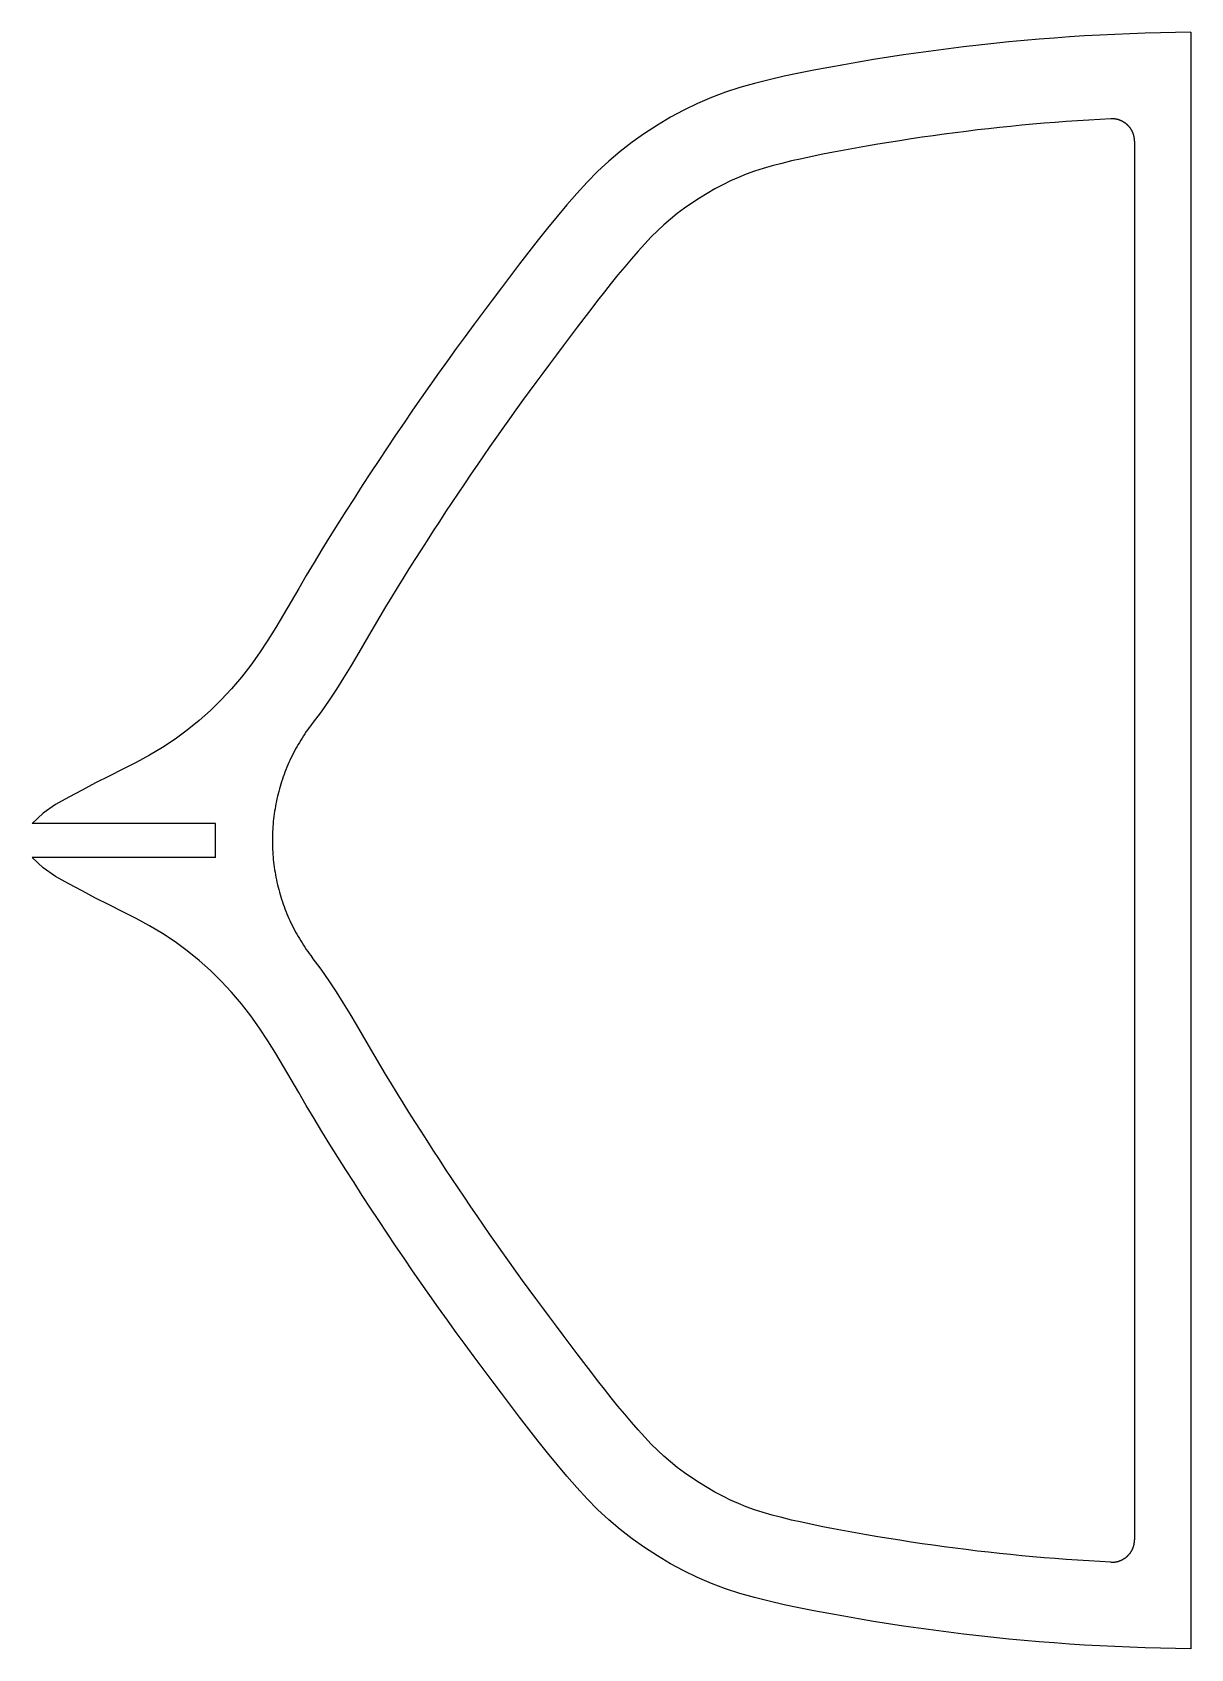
# Model space of a CAD drawing. Header units: metres. Extents: x -212 to -6, y -144 to 144.
import ezdxf

# ---------------------------------------------------------------- set-up
doc = ezdxf.new("R2010")
doc.units = ezdxf.units.M

msp = doc.modelspace()

# ---------------------------------------------------------------- linework, layer by layer
for p, q in [((-6, 143.99), (-8.7, 143.96)), ((-46.44, 141.41), (-49.12, 141.07)), ((-43.75, 141.72), (-46.44, 141.41)), ((-41.06, 142.01), (-43.75, 141.72)), ((-38.38, 142.28), (-41.06, 142.01)), ((-35.68, 142.53), (-38.38, 142.28)), ((-32.99, 142.76), (-35.68, 142.53)), ((-30.3, 142.97), (-32.99, 142.76)), ((-27.6, 143.16), (-30.3, 142.97)), ((-24.91, 143.34), (-27.6, 143.16)), ((-22.21, 143.49), (-24.91, 143.34)), ((-19.51, 143.62), (-22.21, 143.49)), ((-16.81, 143.74), (-19.51, 143.62)), ((-14.11, 143.83), (-16.81, 143.74)), ((-11.4, 143.9), (-14.11, 143.83)), ((-8.7, 143.96), (-11.4, 143.9)), ((-6, 143.99), (-6, 143.73)), ((-6, 143.73), (-6, -143.73)), ((-65.15, 138.67), (-67.81, 138.21)), ((-62.49, 139.12), (-65.15, 138.67)), ((-59.82, 139.55), (-62.49, 139.12)), ((-57.15, 139.96), (-59.82, 139.55)), ((-54.47, 140.35), (-57.15, 139.96)), ((-51.8, 140.72), (-54.47, 140.35)), ((-49.12, 141.07), (-51.8, 140.72)), ((-81.06, 135.54), (-83.68, 134.88)), ((-78.42, 136.15), (-81.06, 135.54)), ((-75.78, 136.71), (-78.42, 136.15)), ((-73.13, 137.23), (-75.78, 136.71)), ((-70.47, 137.73), (-73.13, 137.23)), ((-67.81, 138.21), (-70.47, 137.73)), ((-88.86, 133.32), (-91.39, 132.37)), ((-86.29, 134.15), (-88.86, 133.32)), ((-83.68, 134.88), (-86.29, 134.15)), ((-96.3, 130.13), (-98.68, 128.85)), ((-93.87, 131.31), (-96.3, 130.13)), ((-91.39, 132.37), (-93.87, 131.31)), ((-101.01, 127.46), (-103.28, 125.99)), ((-98.68, 128.85), (-101.01, 127.46)), ((-42.02, 126.82), (-43.99, 126.59)), ((-40.04, 127.03), (-42.02, 126.82)), ((-38.07, 127.24), (-40.04, 127.03)), ((-36.08, 127.43), (-38.07, 127.24)), ((-34.1, 127.61), (-36.08, 127.43)), ((-32.12, 127.78), (-34.1, 127.61)), ((-30.13, 127.94), (-32.12, 127.78)), ((-28.15, 128.09), (-30.13, 127.94)), ((-26.16, 128.23), (-28.15, 128.09)), ((-24.17, 128.35), (-26.16, 128.23)), ((-22.19, 128.47), (-24.17, 128.35)), ((-20.2, 128.57), (-22.19, 128.47)), ((-20.19, 128.57), (-20.2, 128.57)), ((-20.2, 128.57), (-20.2, 128.57)), ((-20.18, 128.57), (-20.19, 128.57)), ((-20.19, 128.57), (-20.19, 128.57)), ((-20.19, 128.57), (-20.19, 128.57)), ((-20.19, 128.57), (-20.19, 128.57)), ((-20.19, 128.57), (-20.19, 128.57)), ((-20.17, 128.57), (-20.18, 128.57)), ((-20.18, 128.57), (-20.18, 128.57)), ((-20.18, 128.57), (-20.18, 128.57)), ((-20.18, 128.57), (-20.18, 128.57)), ((-20.18, 128.57), (-20.18, 128.57)), ((-20.16, 128.57), (-20.17, 128.57)), ((-20.17, 128.57), (-20.17, 128.57)), ((-20.17, 128.57), (-20.17, 128.57)), ((-20.17, 128.57), (-20.17, 128.57)), ((-20.17, 128.57), (-20.17, 128.57)), ((-20.15, 128.57), (-20.16, 128.57)), ((-20.16, 128.57), (-20.16, 128.57)), ((-20.16, 128.57), (-20.16, 128.57)), ((-20.16, 128.57), (-20.16, 128.57)), ((-20.16, 128.57), (-20.16, 128.57)), ((-20.14, 128.57), (-20.15, 128.57)), ((-20.15, 128.57), (-20.15, 128.57)), ((-20.15, 128.57), (-20.15, 128.57)), ((-20.15, 128.57), (-20.15, 128.57)), ((-20.15, 128.57), (-20.15, 128.57)), ((-20.13, 128.57), (-20.14, 128.57)), ((-20.14, 128.57), (-20.14, 128.57)), ((-20.14, 128.57), (-20.14, 128.57)), ((-20.14, 128.57), (-20.14, 128.57)), ((-20.14, 128.57), (-20.14, 128.57)), ((-20.12, 128.58), (-20.13, 128.58)), ((-20.13, 128.58), (-20.13, 128.58)), ((-20.13, 128.58), (-20.13, 128.58)), ((-20.13, 128.58), (-20.13, 128.58)), ((-20.13, 128.58), (-20.13, 128.57)), ((-20.11, 128.58), (-20.12, 128.58)), ((-20.12, 128.58), (-20.12, 128.58)), ((-20.12, 128.58), (-20.12, 128.58)), ((-20.12, 128.58), (-20.12, 128.58)), ((-20.12, 128.58), (-20.12, 128.58)), ((-20.1, 128.58), (-20.11, 128.58)), ((-20.11, 128.58), (-20.11, 128.58)), ((-20.11, 128.58), (-20.11, 128.58)), ((-20.11, 128.58), (-20.11, 128.58)), ((-20.11, 128.58), (-20.11, 128.58)), ((-20.09, 128.58), (-20.1, 128.58)), ((-20.1, 128.58), (-20.1, 128.58)), ((-20.1, 128.58), (-20.1, 128.58)), ((-20.1, 128.58), (-20.1, 128.58)), ((-20.1, 128.58), (-20.1, 128.58)), ((-20.08, 128.58), (-20.09, 128.58)), ((-20.09, 128.58), (-20.09, 128.58)), ((-20.09, 128.58), (-20.09, 128.58)), ((-20.09, 128.58), (-20.09, 128.58)), ((-20.09, 128.58), (-20.09, 128.58)), ((-20.07, 128.58), (-20.08, 128.58)), ((-20.08, 128.58), (-20.08, 128.58)), ((-20.08, 128.58), (-20.08, 128.58)), ((-20.08, 128.58), (-20.08, 128.58)), ((-20.08, 128.58), (-20.08, 128.58)), ((-20.06, 128.58), (-20.07, 128.58)), ((-20.07, 128.58), (-20.07, 128.58)), ((-20.07, 128.58), (-20.07, 128.58)), ((-20.07, 128.58), (-20.07, 128.58)), ((-20.07, 128.58), (-20.07, 128.58)), ((-20.05, 128.58), (-20.06, 128.58)), ((-20.06, 128.58), (-20.06, 128.58)), ((-20.06, 128.58), (-20.06, 128.58)), ((-20.06, 128.58), (-20.06, 128.58)), ((-20.06, 128.58), (-20.06, 128.58)), ((-20.04, 128.58), (-20.05, 128.58)), ((-20.05, 128.58), (-20.05, 128.58)), ((-20.05, 128.58), (-20.05, 128.58)), ((-20.05, 128.58), (-20.05, 128.58)), ((-20.05, 128.58), (-20.05, 128.58)), ((-20.03, 128.58), (-20.04, 128.58)), ((-20.04, 128.58), (-20.04, 128.58)), ((-20.04, 128.58), (-20.04, 128.58)), ((-20.04, 128.58), (-20.04, 128.58)), ((-20.04, 128.58), (-20.04, 128.58)), ((-20.02, 128.58), (-20.03, 128.58)), ((-20.03, 128.58), (-20.03, 128.58)), ((-20.03, 128.58), (-20.03, 128.58)), ((-20.03, 128.58), (-20.03, 128.58)), ((-20.03, 128.58), (-20.03, 128.58)), ((-20.01, 128.58), (-20.02, 128.58)), ((-20.02, 128.58), (-20.02, 128.58)), ((-20.02, 128.58), (-20.02, 128.58)), ((-20.02, 128.58), (-20.02, 128.58)), ((-20.02, 128.58), (-20.02, 128.58)), ((-20, 128.58), (-20.01, 128.58)), ((-20.01, 128.58), (-20.01, 128.58)), ((-20.01, 128.58), (-20.01, 128.58)), ((-20.01, 128.58), (-20.01, 128.58)), ((-20.01, 128.58), (-20.01, 128.58)), ((-20, 128.58), (-20, 128.58)), ((-20, 128.58), (-20, 128.58)), ((-19.94, 128.58), (-20, 128.58)), ((-19.87, 128.58), (-19.94, 128.58)), ((-19.81, 128.57), (-19.87, 128.58)), ((-19.75, 128.57), (-19.81, 128.57)), ((-19.68, 128.56), (-19.75, 128.57)), ((-19.62, 128.56), (-19.68, 128.56)), ((-19.56, 128.55), (-19.62, 128.56)), ((-19.49, 128.55), (-19.56, 128.55)), ((-19.43, 128.54), (-19.49, 128.55)), ((-19.37, 128.53), (-19.43, 128.54)), ((-19.31, 128.52), (-19.37, 128.53)), ((-19.24, 128.51), (-19.31, 128.52)), ((-19.18, 128.49), (-19.24, 128.51)), ((-19.12, 128.48), (-19.18, 128.49)), ((-19.06, 128.46), (-19.12, 128.48)), ((-19, 128.45), (-19.06, 128.46)), ((-18.93, 128.43), (-19, 128.45)), ((-18.87, 128.42), (-18.93, 128.43)), ((-18.81, 128.4), (-18.87, 128.42)), ((-18.75, 128.38), (-18.81, 128.4)), ((-18.69, 128.36), (-18.75, 128.38)), ((-18.63, 128.34), (-18.69, 128.36)), ((-18.57, 128.31), (-18.63, 128.34)), ((-18.51, 128.29), (-18.57, 128.31)), ((-18.45, 128.27), (-18.51, 128.29)), ((-18.4, 128.24), (-18.45, 128.27)), ((-18.34, 128.22), (-18.4, 128.24)), ((-18.28, 128.19), (-18.34, 128.22)), ((-18.22, 128.16), (-18.28, 128.19)), ((-18.17, 128.13), (-18.22, 128.16)), ((-18.11, 128.1), (-18.17, 128.13)), ((-18.06, 128.07), (-18.11, 128.1)), ((-18, 128.04), (-18.06, 128.07)), ((-17.95, 128.01), (-18, 128.04)), ((-17.89, 127.98), (-17.95, 128.01)), ((-17.84, 127.94), (-17.89, 127.98)), ((-17.78, 127.91), (-17.84, 127.94)), ((-17.73, 127.87), (-17.78, 127.91)), ((-17.68, 127.84), (-17.73, 127.87)), ((-17.63, 127.8), (-17.68, 127.84)), ((-17.58, 127.76), (-17.63, 127.8)), ((-17.53, 127.72), (-17.58, 127.76)), ((-17.48, 127.68), (-17.53, 127.72)), ((-17.43, 127.64), (-17.48, 127.68)), ((-17.38, 127.6), (-17.43, 127.64)), ((-17.33, 127.56), (-17.38, 127.6)), ((-17.29, 127.52), (-17.33, 127.56)), ((-17.24, 127.47), (-17.29, 127.52)), ((-17.19, 127.43), (-17.24, 127.47)), ((-17.15, 127.38), (-17.19, 127.43)), ((-17.11, 127.34), (-17.15, 127.38)), ((-17.06, 127.29), (-17.11, 127.34)), ((-17.02, 127.24), (-17.06, 127.29)), ((-16.98, 127.2), (-17.02, 127.24)), ((-16.94, 127.15), (-16.98, 127.2)), ((-16.9, 127.1), (-16.94, 127.15)), ((-16.86, 127.05), (-16.9, 127.1)), ((-16.82, 127), (-16.86, 127.05)), ((-16.78, 126.95), (-16.82, 127)), ((-16.74, 126.9), (-16.78, 126.95)), ((-16.71, 126.85), (-16.74, 126.9)), ((-16.67, 126.79), (-16.71, 126.85)), ((-16.63, 126.74), (-16.67, 126.79)), ((-16.6, 126.69), (-16.63, 126.74)), ((-105.48, 124.42), (-107.62, 122.77)), ((-103.28, 125.99), (-105.48, 124.42)), ((-61.74, 124.04), (-63.72, 123.7)), ((-59.76, 124.36), (-61.74, 124.04)), ((-57.79, 124.68), (-59.76, 124.36)), ((-55.81, 124.99), (-57.79, 124.68)), ((-53.84, 125.29), (-55.81, 124.99)), ((-51.87, 125.57), (-53.84, 125.29)), ((-49.91, 125.84), (-51.87, 125.57)), ((-47.94, 126.1), (-49.91, 125.84)), ((-45.97, 126.35), (-47.94, 126.1)), ((-43.99, 126.59), (-45.97, 126.35)), ((-16.57, 126.63), (-16.6, 126.69)), ((-16.54, 126.58), (-16.57, 126.63)), ((-16.5, 126.52), (-16.54, 126.58)), ((-16.47, 126.47), (-16.5, 126.52)), ((-16.44, 126.41), (-16.47, 126.47)), ((-16.42, 126.35), (-16.44, 126.41)), ((-16.39, 126.3), (-16.42, 126.35)), ((-16.36, 126.24), (-16.39, 126.3)), ((-16.34, 126.18), (-16.36, 126.24)), ((-16.31, 126.12), (-16.34, 126.18)), ((-16.29, 126.06), (-16.31, 126.12)), ((-16.26, 126), (-16.29, 126.06)), ((-16.24, 125.95), (-16.26, 126)), ((-16.22, 125.89), (-16.24, 125.95)), ((-16.2, 125.83), (-16.22, 125.89)), ((-16.18, 125.77), (-16.2, 125.83)), ((-16.16, 125.7), (-16.18, 125.77)), ((-16.14, 125.64), (-16.16, 125.7)), ((-16.13, 125.58), (-16.14, 125.64)), ((-16.11, 125.52), (-16.13, 125.58)), ((-16.1, 125.46), (-16.11, 125.52)), ((-16.08, 125.4), (-16.1, 125.46)), ((-16.07, 125.33), (-16.08, 125.4)), ((-16.06, 125.27), (-16.07, 125.33)), ((-16.05, 125.21), (-16.06, 125.27)), ((-16.04, 125.15), (-16.05, 125.21)), ((-16.03, 125.08), (-16.04, 125.15)), ((-16.02, 125.02), (-16.03, 125.08)), ((-16.02, 124.96), (-16.02, 125.02)), ((-16.01, 124.89), (-16.02, 124.96)), ((-16.01, 124.83), (-16.01, 124.89)), ((-16, 124.77), (-16.01, 124.83)), ((-16, 124.7), (-16, 124.77)), ((-16, 124.64), (-16, 124.7)), ((-16, 124.58), (-16, 124.64)), ((-16, 124.58), (-16, -124.58)), ((-109.67, 121.02), (-111.64, 119.19)), ((-107.62, 122.77), (-109.67, 121.02)), ((-77.1, 121.07), (-78.86, 120.64)), ((-75.28, 121.48), (-77.1, 121.07)), ((-73.42, 121.88), (-75.28, 121.48)), ((-71.52, 122.26), (-73.42, 121.88)), ((-69.6, 122.64), (-71.52, 122.26)), ((-67.66, 123), (-69.6, 122.64)), ((-65.7, 123.35), (-67.66, 123)), ((-63.72, 123.7), (-65.7, 123.35)), ((-111.64, 119.19), (-113.53, 117.27)), ((-86.58, 118.13), (-87.97, 117.52)), ((-85.16, 118.7), (-86.58, 118.13)), ((-83.7, 119.23), (-85.16, 118.7)), ((-82.16, 119.72), (-83.7, 119.23)), ((-80.55, 120.19), (-82.16, 119.72)), ((-78.86, 120.64), (-80.55, 120.19)), ((-115.36, 115.28), (-117.13, 113.25)), ((-113.53, 117.27), (-115.36, 115.28)), ((-92.14, 115.3), (-93.51, 114.46)), ((-90.75, 116.1), (-92.14, 115.3)), ((-89.35, 116.84), (-90.75, 116.1)), ((-87.97, 117.52), (-89.35, 116.84)), ((-117.13, 113.25), (-118.87, 111.19)), ((-96.18, 112.64), (-97.45, 111.69)), ((-94.86, 113.57), (-96.18, 112.64)), ((-93.51, 114.46), (-94.86, 113.57)), ((-118.87, 111.19), (-120.58, 109.11)), ((-99.83, 109.71), (-100.95, 108.66)), ((-98.67, 110.71), (-99.83, 109.71)), ((-97.45, 111.69), (-98.67, 110.71)), ((-122.26, 107), (-123.91, 104.88)), ((-120.58, 109.11), (-122.26, 107)), ((-102.09, 107.53), (-103.23, 106.32)), ((-100.95, 108.66), (-102.09, 107.53)), ((-123.91, 104.88), (-125.56, 102.75)), ((-104.41, 105.02), (-105.61, 103.65)), ((-103.23, 106.32), (-104.41, 105.02)), ((-125.56, 102.75), (-127.18, 100.6)), ((-106.82, 102.23), (-108.02, 100.77)), ((-105.61, 103.65), (-106.82, 102.23)), ((-128.8, 98.45), (-130.42, 96.29)), ((-127.18, 100.6), (-128.8, 98.45)), ((-109.24, 99.27), (-110.45, 97.75)), ((-108.02, 100.77), (-109.24, 99.27)), ((-130.42, 96.29), (-132.03, 94.14)), ((-111.67, 96.2), (-112.88, 94.62)), ((-110.45, 97.75), (-111.67, 96.2)), ((-132.03, 94.14), (-133.64, 91.98)), ((-114.1, 93.03), (-115.32, 91.43)), ((-112.88, 94.62), (-114.1, 93.03)), ((-135.24, 89.81), (-136.83, 87.64)), ((-133.64, 91.98), (-135.24, 89.81)), ((-116.54, 89.8), (-117.77, 88.16)), ((-115.32, 91.43), (-116.54, 89.8)), ((-136.83, 87.64), (-138.41, 85.46)), ((-119, 86.52), (-120.22, 84.89)), ((-117.77, 88.16), (-119, 86.52)), ((-138.41, 85.46), (-139.98, 83.27)), ((-120.22, 84.89), (-121.43, 83.26)), ((-141.53, 81.07), (-143.08, 78.87)), ((-139.98, 83.27), (-141.53, 81.07)), ((-122.64, 81.62), (-123.83, 80)), ((-121.43, 83.26), (-122.64, 81.62)), ((-143.08, 78.87), (-144.61, 76.66)), ((-125.02, 78.37), (-126.2, 76.74)), ((-123.83, 80), (-125.02, 78.37)), ((-144.61, 76.66), (-146.13, 74.44)), ((-127.37, 75.11), (-128.54, 73.47)), ((-126.2, 76.74), (-127.37, 75.11)), ((-147.64, 72.21), (-149.14, 69.97)), ((-146.13, 74.44), (-147.64, 72.21)), ((-128.54, 73.47), (-129.69, 71.84)), ((-149.14, 69.97), (-150.63, 67.73)), ((-130.84, 70.2), (-131.98, 68.55)), ((-129.69, 71.84), (-130.84, 70.2)), ((-150.63, 67.73), (-152.11, 65.48)), ((-133.12, 66.9), (-134.25, 65.24)), ((-131.98, 68.55), (-133.12, 66.9)), ((-152.11, 65.48), (-153.57, 63.22)), ((-135.37, 63.57), (-136.49, 61.9)), ((-134.25, 65.24), (-135.37, 63.57)), ((-155.03, 60.96), (-156.48, 58.69)), ((-153.57, 63.22), (-155.03, 60.96)), ((-136.49, 61.9), (-137.61, 60.23)), ((-156.48, 58.69), (-157.92, 56.42)), ((-138.72, 58.55), (-139.82, 56.86)), ((-137.61, 60.23), (-138.72, 58.55)), ((-157.92, 56.42), (-159.36, 54.14)), ((-140.92, 55.17), (-142.02, 53.47)), ((-139.82, 56.86), (-140.92, 55.17)), ((-160.77, 51.85), (-162.17, 49.55)), ((-159.36, 54.14), (-160.77, 51.85)), ((-142.02, 53.47), (-143.11, 51.77)), ((-162.17, 49.55), (-163.54, 47.24)), ((-144.19, 50.08), (-145.25, 48.39)), ((-143.11, 51.77), (-144.19, 50.08)), ((-163.54, 47.24), (-164.9, 44.91)), ((-146.31, 46.71), (-147.36, 45.02)), ((-145.25, 48.39), (-146.31, 46.71)), ((-164.9, 44.91), (-166.25, 42.59)), ((-148.39, 43.33), (-149.42, 41.64)), ((-147.36, 45.02), (-148.39, 43.33)), ((-166.25, 42.59), (-167.61, 40.27)), ((-149.42, 41.64), (-150.44, 39.93)), ((-169, 37.96), (-170.42, 35.67)), ((-167.61, 40.27), (-169, 37.96)), ((-151.44, 38.21), (-152.47, 36.45)), ((-150.44, 39.93), (-151.44, 38.21)), ((-170.42, 35.67), (-171.9, 33.41)), ((-153.52, 34.64), (-154.61, 32.79)), ((-152.47, 36.45), (-153.52, 34.64)), ((-171.9, 33.41), (-173.45, 31.21)), ((-154.61, 32.79), (-155.74, 30.9)), ((-175.09, 29.08), (-176.84, 27.03)), ((-173.45, 31.21), (-175.09, 29.08)), ((-156.91, 28.96), (-158.16, 26.99)), ((-155.74, 30.9), (-156.91, 28.96)), ((-176.84, 27.03), (-178.69, 25.06)), ((-158.16, 26.99), (-159.49, 24.98)), ((-180.62, 23.18), (-182.64, 21.38)), ((-178.69, 25.06), (-180.62, 23.18)), ((-159.49, 24.98), (-160.92, 22.93)), ((-182.64, 21.38), (-184.74, 19.68)), ((-162.74, 20.5), (-163.01, 20.14)), ((-162.47, 20.86), (-162.74, 20.5)), ((-160.92, 22.93), (-162.47, 20.86)), ((-186.9, 18.07), (-189.15, 16.58)), ((-184.74, 19.68), (-186.9, 18.07)), ((-164.77, 17.49), (-165, 17.1)), ((-164.53, 17.88), (-164.77, 17.49)), ((-164.29, 18.26), (-164.53, 17.88)), ((-164.04, 18.65), (-164.29, 18.26)), ((-163.79, 19.02), (-164.04, 18.65)), ((-163.54, 19.4), (-163.79, 19.02)), ((-163.28, 19.77), (-163.54, 19.4)), ((-163.01, 20.14), (-163.28, 19.77)), ((-191.47, 15.2), (-193.84, 13.9)), ((-189.15, 16.58), (-191.47, 15.2)), ((-166.27, 14.69), (-166.46, 14.28)), ((-166.07, 15.1), (-166.27, 14.69)), ((-165.86, 15.51), (-166.07, 15.1)), ((-165.65, 15.91), (-165.86, 15.51)), ((-165.44, 16.31), (-165.65, 15.91)), ((-165.22, 16.71), (-165.44, 16.31)), ((-165, 17.1), (-165.22, 16.71)), ((-196.25, 12.68), (-198.67, 11.48)), ((-193.84, 13.9), (-196.25, 12.68)), ((-167.5, 11.77), (-167.65, 11.34)), ((-167.34, 12.2), (-167.5, 11.77)), ((-167.17, 12.62), (-167.34, 12.2)), ((-167, 13.04), (-167.17, 12.62)), ((-166.83, 13.46), (-167, 13.04)), ((-166.65, 13.87), (-166.83, 13.46)), ((-166.46, 14.28), (-166.65, 13.87)), ((-203.45, 8.99), (-205.85, 7.75)), ((-201.07, 10.25), (-203.45, 8.99)), ((-198.67, 11.48), (-201.07, 10.25)), ((-168.45, 8.74), (-168.57, 8.31)), ((-168.34, 9.18), (-168.45, 8.74)), ((-168.21, 9.62), (-168.34, 9.18)), ((-168.08, 10.05), (-168.21, 9.62)), ((-167.94, 10.48), (-168.08, 10.05)), ((-167.8, 10.92), (-167.94, 10.48)), ((-167.65, 11.34), (-167.8, 10.92)), ((-208.21, 6.43), (-210.41, 4.87)), ((-205.85, 7.75), (-208.21, 6.43)), ((-169.05, 6.09), (-169.12, 5.64)), ((-168.96, 6.54), (-169.05, 6.09)), ((-168.87, 6.98), (-168.96, 6.54)), ((-168.78, 7.42), (-168.87, 6.98)), ((-168.68, 7.87), (-168.78, 7.42)), ((-168.57, 8.31), (-168.68, 7.87)), ((-210.41, 4.87), (-212.35, 3)), ((-179.74, 3), (-212.35, 3)), ((-179.74, -3), (-179.74, 3)), ((-169.47, 2.94), (-169.5, 2.49)), ((-169.43, 3.4), (-169.47, 2.94)), ((-169.38, 3.85), (-169.43, 3.4)), ((-169.32, 4.3), (-169.38, 3.85)), ((-169.26, 4.75), (-169.32, 4.3)), ((-169.2, 5.2), (-169.26, 4.75)), ((-169.12, 5.64), (-169.2, 5.2)), ((-169.58, 1.13), (-169.59, 0.68)), ((-169.59, 0.68), (-169.59, 0.23)), ((-169.59, 0.23), (-169.59, -0.23)), ((-169.56, 1.59), (-169.58, 1.13)), ((-169.53, 2.04), (-169.56, 1.59)), ((-169.5, 2.49), (-169.53, 2.04)), ((-169.59, -0.23), (-169.59, -0.68)), ((-169.59, -0.68), (-169.58, -1.13)), ((-169.58, -1.13), (-169.56, -1.59)), ((-169.56, -1.59), (-169.53, -2.04)), ((-169.53, -2.04), (-169.5, -2.49)), ((-169.5, -2.49), (-169.47, -2.94)), ((-210.41, -4.87), (-212.35, -3)), ((-179.74, -3), (-212.35, -3)), ((-208.21, -6.43), (-210.41, -4.87)), ((-169.47, -2.94), (-169.43, -3.4)), ((-169.43, -3.4), (-169.38, -3.85)), ((-169.38, -3.85), (-169.32, -4.3)), ((-169.32, -4.3), (-169.26, -4.75)), ((-169.26, -4.75), (-169.2, -5.2)), ((-169.2, -5.2), (-169.12, -5.64)), ((-169.12, -5.64), (-169.05, -6.09)), ((-205.85, -7.75), (-208.21, -6.43)), ((-203.45, -8.99), (-205.85, -7.75)), ((-169.05, -6.09), (-168.96, -6.54)), ((-168.96, -6.54), (-168.87, -6.98)), ((-168.87, -6.98), (-168.78, -7.42)), ((-168.78, -7.42), (-168.68, -7.87)), ((-168.68, -7.87), (-168.57, -8.31)), ((-168.57, -8.31), (-168.45, -8.74)), ((-201.07, -10.25), (-203.45, -8.99)), ((-198.67, -11.48), (-201.07, -10.25)), ((-196.25, -12.68), (-198.67, -11.48)), ((-168.45, -8.74), (-168.34, -9.18)), ((-168.34, -9.18), (-168.21, -9.62)), ((-168.21, -9.62), (-168.08, -10.05)), ((-168.08, -10.05), (-167.94, -10.48)), ((-167.94, -10.48), (-167.8, -10.92)), ((-167.8, -10.92), (-167.65, -11.34)), ((-167.65, -11.34), (-167.5, -11.77)), ((-193.84, -13.9), (-196.25, -12.68)), ((-191.47, -15.2), (-193.84, -13.9)), ((-167.5, -11.77), (-167.34, -12.2)), ((-167.34, -12.2), (-167.17, -12.62)), ((-167.17, -12.62), (-167, -13.04)), ((-167, -13.04), (-166.83, -13.46)), ((-166.83, -13.46), (-166.65, -13.87)), ((-166.65, -13.87), (-166.46, -14.28)), ((-166.46, -14.28), (-166.27, -14.69)), ((-189.15, -16.58), (-191.47, -15.2)), ((-186.9, -18.07), (-189.15, -16.58)), ((-166.27, -14.69), (-166.07, -15.1)), ((-166.07, -15.1), (-165.86, -15.51)), ((-165.86, -15.51), (-165.65, -15.91)), ((-165.65, -15.91), (-165.44, -16.31)), ((-165.44, -16.31), (-165.22, -16.71)), ((-165.22, -16.71), (-165, -17.1)), ((-165, -17.1), (-164.77, -17.49)), ((-184.74, -19.68), (-186.9, -18.07)), ((-182.64, -21.38), (-184.74, -19.68)), ((-164.77, -17.49), (-164.53, -17.88)), ((-164.53, -17.88), (-164.29, -18.26)), ((-164.29, -18.26), (-164.04, -18.65)), ((-164.04, -18.65), (-163.79, -19.02)), ((-163.79, -19.02), (-163.54, -19.4)), ((-163.54, -19.4), (-163.28, -19.77)), ((-163.28, -19.77), (-163.01, -20.14)), ((-163.01, -20.14), (-162.74, -20.5)), ((-180.62, -23.18), (-182.64, -21.38)), ((-162.74, -20.5), (-162.47, -20.86)), ((-160.92, -22.93), (-162.47, -20.86)), ((-159.49, -24.98), (-160.92, -22.93)), ((-178.69, -25.06), (-180.62, -23.18)), ((-176.84, -27.03), (-178.69, -25.06)), ((-158.16, -26.99), (-159.49, -24.98)), ((-175.09, -29.08), (-176.84, -27.03)), ((-156.91, -28.96), (-158.16, -26.99)), ((-173.45, -31.21), (-175.09, -29.08)), ((-171.9, -33.41), (-173.45, -31.21)), ((-155.74, -30.9), (-156.91, -28.96)), ((-154.61, -32.79), (-155.74, -30.9)), ((-170.42, -35.67), (-171.9, -33.41)), ((-153.52, -34.64), (-154.61, -32.79)), ((-169, -37.96), (-170.42, -35.67)), ((-152.47, -36.45), (-153.52, -34.64)), ((-151.44, -38.21), (-152.47, -36.45)), ((-167.61, -40.27), (-169, -37.96)), ((-166.25, -42.59), (-167.61, -40.27)), ((-150.44, -39.93), (-151.44, -38.21)), ((-149.42, -41.64), (-150.44, -39.93)), ((-164.9, -44.91), (-166.25, -42.59)), ((-148.39, -43.33), (-149.42, -41.64)), ((-163.54, -47.24), (-164.9, -44.91)), ((-147.36, -45.02), (-148.39, -43.33)), ((-146.31, -46.71), (-147.36, -45.02)), ((-162.17, -49.55), (-163.54, -47.24)), ((-145.25, -48.39), (-146.31, -46.71)), ((-144.19, -50.08), (-145.25, -48.39)), ((-160.77, -51.85), (-162.17, -49.55)), ((-143.11, -51.77), (-144.19, -50.08)), ((-142.02, -53.47), (-143.11, -51.77)), ((-159.36, -54.14), (-160.77, -51.85)), ((-157.92, -56.42), (-159.36, -54.14)), ((-140.92, -55.17), (-142.02, -53.47)), ((-156.48, -58.69), (-157.92, -56.42)), ((-139.82, -56.86), (-140.92, -55.17)), ((-138.72, -58.55), (-139.82, -56.86)), ((-155.03, -60.96), (-156.48, -58.69)), ((-137.61, -60.23), (-138.72, -58.55)), ((-136.49, -61.9), (-137.61, -60.23)), ((-153.57, -63.22), (-155.03, -60.96)), ((-152.11, -65.48), (-153.57, -63.22)), ((-135.37, -63.57), (-136.49, -61.9)), ((-150.63, -67.73), (-152.11, -65.48)), ((-134.25, -65.24), (-135.37, -63.57)), ((-133.12, -66.9), (-134.25, -65.24)), ((-149.14, -69.97), (-150.63, -67.73)), ((-131.98, -68.55), (-133.12, -66.9)), ((-130.84, -70.2), (-131.98, -68.55)), ((-147.64, -72.21), (-149.14, -69.97)), ((-129.69, -71.84), (-130.84, -70.2)), ((-128.54, -73.47), (-129.69, -71.84)), ((-146.13, -74.44), (-147.64, -72.21)), ((-144.61, -76.66), (-146.13, -74.44)), ((-127.37, -75.11), (-128.54, -73.47)), ((-143.08, -78.87), (-144.61, -76.66)), ((-126.2, -76.74), (-127.37, -75.11)), ((-125.02, -78.37), (-126.2, -76.74)), ((-141.53, -81.07), (-143.08, -78.87)), ((-123.83, -80), (-125.02, -78.37)), ((-122.64, -81.62), (-123.83, -80)), ((-139.98, -83.27), (-141.53, -81.07)), ((-138.41, -85.46), (-139.98, -83.27)), ((-121.43, -83.26), (-122.64, -81.62)), ((-120.22, -84.89), (-121.43, -83.26)), ((-136.83, -87.64), (-138.41, -85.46)), ((-119, -86.52), (-120.22, -84.89)), ((-135.24, -89.81), (-136.83, -87.64)), ((-117.77, -88.16), (-119, -86.52)), ((-116.54, -89.8), (-117.77, -88.16)), ((-133.64, -91.98), (-135.24, -89.81)), ((-132.03, -94.14), (-133.64, -91.98)), ((-115.32, -91.43), (-116.54, -89.8)), ((-114.1, -93.03), (-115.32, -91.43)), ((-130.42, -96.29), (-132.03, -94.14)), ((-112.88, -94.62), (-114.1, -93.03)), ((-111.67, -96.2), (-112.88, -94.62)), ((-128.8, -98.45), (-130.42, -96.29)), ((-110.45, -97.75), (-111.67, -96.2)), ((-109.24, -99.27), (-110.45, -97.75)), ((-127.18, -100.6), (-128.8, -98.45)), ((-125.56, -102.75), (-127.18, -100.6)), ((-108.02, -100.77), (-109.24, -99.27)), ((-106.82, -102.23), (-108.02, -100.77)), ((-123.91, -104.88), (-125.56, -102.75)), ((-105.61, -103.65), (-106.82, -102.23)), ((-104.41, -105.02), (-105.61, -103.65)), ((-122.26, -107), (-123.91, -104.88)), ((-103.23, -106.32), (-104.41, -105.02)), ((-102.09, -107.53), (-103.23, -106.32)), ((-120.58, -109.11), (-122.26, -107)), ((-118.87, -111.19), (-120.58, -109.11)), ((-100.95, -108.66), (-102.09, -107.53)), ((-99.83, -109.71), (-100.95, -108.66)), ((-117.13, -113.25), (-118.87, -111.19)), ((-98.67, -110.71), (-99.83, -109.71)), ((-97.45, -111.69), (-98.67, -110.71)), ((-96.18, -112.64), (-97.45, -111.69)), ((-115.36, -115.28), (-117.13, -113.25)), ((-94.86, -113.57), (-96.18, -112.64)), ((-93.51, -114.46), (-94.86, -113.57)), ((-92.14, -115.3), (-93.51, -114.46)), ((-113.53, -117.27), (-115.36, -115.28)), ((-111.64, -119.19), (-113.53, -117.27)), ((-90.75, -116.1), (-92.14, -115.3)), ((-89.35, -116.84), (-90.75, -116.1)), ((-87.97, -117.52), (-89.35, -116.84)), ((-86.58, -118.13), (-87.97, -117.52)), ((-109.67, -121.02), (-111.64, -119.19)), ((-85.16, -118.7), (-86.58, -118.13)), ((-83.7, -119.23), (-85.16, -118.7)), ((-82.16, -119.72), (-83.7, -119.23)), ((-80.55, -120.19), (-82.16, -119.72)), ((-78.86, -120.64), (-80.55, -120.19)), ((-77.1, -121.07), (-78.86, -120.64)), ((-107.62, -122.77), (-109.67, -121.02)), ((-105.48, -124.42), (-107.62, -122.77)), ((-75.28, -121.48), (-77.1, -121.07)), ((-73.42, -121.88), (-75.28, -121.48)), ((-71.52, -122.26), (-73.42, -121.88)), ((-69.6, -122.64), (-71.52, -122.26)), ((-67.66, -123), (-69.6, -122.64)), ((-65.7, -123.35), (-67.66, -123)), ((-63.72, -123.7), (-65.7, -123.35)), ((-61.74, -124.04), (-63.72, -123.7)), ((-103.28, -125.99), (-105.48, -124.42)), ((-101.01, -127.46), (-103.28, -125.99)), ((-59.76, -124.36), (-61.74, -124.04)), ((-57.79, -124.68), (-59.76, -124.36)), ((-55.81, -124.99), (-57.79, -124.68)), ((-53.84, -125.29), (-55.81, -124.99)), ((-51.87, -125.57), (-53.84, -125.29)), ((-49.91, -125.84), (-51.87, -125.57)), ((-47.94, -126.1), (-49.91, -125.84)), ((-45.97, -126.35), (-47.94, -126.1)), ((-43.99, -126.59), (-45.97, -126.35)), ((-42.02, -126.82), (-43.99, -126.59)), ((-16.63, -126.74), (-16.6, -126.69)), ((-16.6, -126.69), (-16.57, -126.63)), ((-16.57, -126.63), (-16.54, -126.58)), ((-16.54, -126.58), (-16.5, -126.52)), ((-16.5, -126.52), (-16.47, -126.47)), ((-16.47, -126.47), (-16.44, -126.41)), ((-16.44, -126.41), (-16.42, -126.35)), ((-16.42, -126.35), (-16.39, -126.3)), ((-16.39, -126.3), (-16.36, -126.24)), ((-16.36, -126.24), (-16.34, -126.18)), ((-16.34, -126.18), (-16.31, -126.12)), ((-16.31, -126.12), (-16.29, -126.06)), ((-16.29, -126.06), (-16.26, -126)), ((-16.26, -126), (-16.24, -125.95)), ((-16.24, -125.95), (-16.22, -125.89)), ((-16.22, -125.89), (-16.2, -125.83)), ((-16.2, -125.83), (-16.18, -125.77)), ((-16.18, -125.77), (-16.16, -125.7)), ((-16.16, -125.7), (-16.14, -125.64)), ((-16.14, -125.64), (-16.13, -125.58)), ((-16.13, -125.58), (-16.11, -125.52)), ((-16.11, -125.52), (-16.1, -125.46)), ((-16.1, -125.46), (-16.08, -125.4)), ((-16.08, -125.4), (-16.07, -125.33)), ((-16.07, -125.33), (-16.06, -125.27)), ((-16.06, -125.27), (-16.05, -125.21)), ((-16.05, -125.21), (-16.04, -125.15)), ((-16.04, -125.15), (-16.03, -125.08)), ((-16.03, -125.08), (-16.02, -125.02)), ((-16.02, -124.96), (-16.01, -124.89)), ((-16.02, -125.02), (-16.02, -124.96)), ((-16.01, -124.83), (-16, -124.77)), ((-16.01, -124.89), (-16.01, -124.83)), ((-16, -124.64), (-16, -124.58)), ((-16, -124.7), (-16, -124.64)), ((-16, -124.77), (-16, -124.7)), ((-98.68, -128.85), (-101.01, -127.46)), ((-96.3, -130.13), (-98.68, -128.85)), ((-40.04, -127.03), (-42.02, -126.82)), ((-38.07, -127.24), (-40.04, -127.03)), ((-36.08, -127.43), (-38.07, -127.24)), ((-34.1, -127.61), (-36.08, -127.43)), ((-32.12, -127.78), (-34.1, -127.61)), ((-30.13, -127.94), (-32.12, -127.78)), ((-28.15, -128.09), (-30.13, -127.94)), ((-26.16, -128.23), (-28.15, -128.09)), ((-24.17, -128.35), (-26.16, -128.23)), ((-22.19, -128.47), (-24.17, -128.35)), ((-20.2, -128.57), (-22.19, -128.47)), ((-20.2, -128.57), (-20.2, -128.57)), ((-20.2, -128.57), (-20.19, -128.57)), ((-20.19, -128.57), (-20.19, -128.57)), ((-20.19, -128.57), (-20.19, -128.57)), ((-20.19, -128.57), (-20.19, -128.57)), ((-20.19, -128.57), (-20.19, -128.57)), ((-20.19, -128.57), (-20.18, -128.57)), ((-20.18, -128.57), (-20.18, -128.57)), ((-20.18, -128.57), (-20.18, -128.57)), ((-20.18, -128.57), (-20.18, -128.57)), ((-20.18, -128.57), (-20.18, -128.57)), ((-20.18, -128.57), (-20.17, -128.57)), ((-20.17, -128.57), (-20.17, -128.57)), ((-20.17, -128.57), (-20.17, -128.57)), ((-20.17, -128.57), (-20.17, -128.57)), ((-20.17, -128.57), (-20.17, -128.57)), ((-20.17, -128.57), (-20.16, -128.57)), ((-20.16, -128.57), (-20.16, -128.57)), ((-20.16, -128.57), (-20.16, -128.57)), ((-20.16, -128.57), (-20.16, -128.57)), ((-20.16, -128.57), (-20.16, -128.57)), ((-20.16, -128.57), (-20.15, -128.57)), ((-20.15, -128.57), (-20.15, -128.57)), ((-20.15, -128.57), (-20.15, -128.57)), ((-20.15, -128.57), (-20.15, -128.57)), ((-20.15, -128.57), (-20.15, -128.57)), ((-20.15, -128.57), (-20.14, -128.57)), ((-20.14, -128.57), (-20.14, -128.58)), ((-20.14, -128.58), (-20.14, -128.58)), ((-20.14, -128.58), (-20.14, -128.58)), ((-20.14, -128.58), (-20.14, -128.58)), ((-20.14, -128.58), (-20.13, -128.58)), ((-20.13, -128.58), (-20.13, -128.58)), ((-20.13, -128.58), (-20.13, -128.58)), ((-20.13, -128.58), (-20.13, -128.58)), ((-20.13, -128.58), (-20.13, -128.58)), ((-20.13, -128.58), (-20.12, -128.58)), ((-20.12, -128.58), (-20.12, -128.58)), ((-20.12, -128.58), (-20.12, -128.58)), ((-20.12, -128.58), (-20.12, -128.58)), ((-20.12, -128.58), (-20.12, -128.58)), ((-20.12, -128.58), (-20.11, -128.58)), ((-20.11, -128.58), (-20.11, -128.58)), ((-20.11, -128.58), (-20.11, -128.58)), ((-20.11, -128.58), (-20.11, -128.58)), ((-20.11, -128.58), (-20.11, -128.58)), ((-20.11, -128.58), (-20.1, -128.58)), ((-20.1, -128.58), (-20.1, -128.58)), ((-20.1, -128.58), (-20.1, -128.58)), ((-20.1, -128.58), (-20.1, -128.58)), ((-20.1, -128.58), (-20.1, -128.58)), ((-20.1, -128.58), (-20.09, -128.58)), ((-20.09, -128.58), (-20.09, -128.58)), ((-20.09, -128.58), (-20.09, -128.58)), ((-20.09, -128.58), (-20.09, -128.58)), ((-20.09, -128.58), (-20.09, -128.58)), ((-20.09, -128.58), (-20.08, -128.58)), ((-20.08, -128.58), (-20.08, -128.58)), ((-20.08, -128.58), (-20.08, -128.58)), ((-20.08, -128.58), (-20.08, -128.58)), ((-20.08, -128.58), (-20.08, -128.58)), ((-20.08, -128.58), (-20.07, -128.58)), ((-20.07, -128.58), (-20.07, -128.58)), ((-20.07, -128.58), (-20.07, -128.58)), ((-20.07, -128.58), (-20.07, -128.58)), ((-20.07, -128.58), (-20.07, -128.58)), ((-20.07, -128.58), (-20.06, -128.58)), ((-20.06, -128.58), (-20.06, -128.58)), ((-20.06, -128.58), (-20.06, -128.58)), ((-20.06, -128.58), (-20.06, -128.58)), ((-20.06, -128.58), (-20.06, -128.58)), ((-20.06, -128.58), (-20.05, -128.58)), ((-20.05, -128.58), (-20.05, -128.58)), ((-20.05, -128.58), (-20.05, -128.58)), ((-20.05, -128.58), (-20.05, -128.58)), ((-20.05, -128.58), (-20.05, -128.58)), ((-20.05, -128.58), (-20.04, -128.58)), ((-20.04, -128.58), (-20.04, -128.58)), ((-20.04, -128.58), (-20.04, -128.58)), ((-20.04, -128.58), (-20.04, -128.58)), ((-20.04, -128.58), (-20.04, -128.58)), ((-20.04, -128.58), (-20.03, -128.58)), ((-20.03, -128.58), (-20.03, -128.58)), ((-20.03, -128.58), (-20.03, -128.58)), ((-20.03, -128.58), (-20.03, -128.58)), ((-20.03, -128.58), (-20.03, -128.58)), ((-20.03, -128.58), (-20.02, -128.58)), ((-20.02, -128.58), (-20.02, -128.58)), ((-20.02, -128.58), (-20.02, -128.58)), ((-20.02, -128.58), (-20.02, -128.58)), ((-20.02, -128.58), (-20.02, -128.58)), ((-20.02, -128.58), (-20.01, -128.58)), ((-20.01, -128.58), (-20.01, -128.58)), ((-20.01, -128.58), (-20.01, -128.58)), ((-20.01, -128.58), (-20.01, -128.58)), ((-20.01, -128.58), (-20.01, -128.58)), ((-20.01, -128.58), (-20, -128.58)), ((-20, -128.58), (-19.94, -128.58)), ((-20, -128.58), (-20, -128.58)), ((-20, -128.58), (-20, -128.58)), ((-19.94, -128.58), (-19.87, -128.58)), ((-19.87, -128.58), (-19.81, -128.57)), ((-19.81, -128.57), (-19.75, -128.57)), ((-19.75, -128.57), (-19.68, -128.56)), ((-19.68, -128.56), (-19.62, -128.56)), ((-19.62, -128.56), (-19.56, -128.55)), ((-19.56, -128.55), (-19.49, -128.55)), ((-19.49, -128.55), (-19.43, -128.54)), ((-19.43, -128.54), (-19.37, -128.53)), ((-19.37, -128.53), (-19.31, -128.52)), ((-19.31, -128.52), (-19.24, -128.51)), ((-19.24, -128.51), (-19.18, -128.49)), ((-19.18, -128.49), (-19.12, -128.48)), ((-19.12, -128.48), (-19.06, -128.46)), ((-19.06, -128.46), (-19, -128.45)), ((-19, -128.45), (-18.93, -128.43)), ((-18.93, -128.43), (-18.87, -128.42)), ((-18.87, -128.42), (-18.81, -128.4)), ((-18.81, -128.4), (-18.75, -128.38)), ((-18.75, -128.38), (-18.69, -128.36)), ((-18.69, -128.36), (-18.63, -128.34)), ((-18.63, -128.34), (-18.57, -128.31)), ((-18.57, -128.31), (-18.51, -128.29)), ((-18.51, -128.29), (-18.45, -128.27)), ((-18.45, -128.27), (-18.4, -128.24)), ((-18.4, -128.24), (-18.34, -128.22)), ((-18.34, -128.22), (-18.28, -128.19)), ((-18.28, -128.19), (-18.22, -128.16)), ((-18.22, -128.16), (-18.17, -128.13)), ((-18.17, -128.13), (-18.11, -128.1)), ((-18.11, -128.1), (-18.06, -128.07)), ((-18.06, -128.07), (-18, -128.04)), ((-18, -128.04), (-17.95, -128.01)), ((-17.95, -128.01), (-17.89, -127.98)), ((-17.89, -127.98), (-17.84, -127.94)), ((-17.84, -127.94), (-17.78, -127.91)), ((-17.78, -127.91), (-17.73, -127.87)), ((-17.73, -127.87), (-17.68, -127.84)), ((-17.68, -127.84), (-17.63, -127.8)), ((-17.63, -127.8), (-17.58, -127.76)), ((-17.58, -127.76), (-17.53, -127.72)), ((-17.53, -127.72), (-17.48, -127.68)), ((-17.48, -127.68), (-17.43, -127.64)), ((-17.43, -127.64), (-17.38, -127.6)), ((-17.38, -127.6), (-17.33, -127.56)), ((-17.33, -127.56), (-17.29, -127.52)), ((-17.29, -127.52), (-17.24, -127.47)), ((-17.24, -127.47), (-17.19, -127.43)), ((-17.19, -127.43), (-17.15, -127.38)), ((-17.15, -127.38), (-17.11, -127.34)), ((-17.11, -127.34), (-17.06, -127.29)), ((-17.06, -127.29), (-17.02, -127.24)), ((-17.02, -127.24), (-16.98, -127.2)), ((-16.98, -127.2), (-16.94, -127.15)), ((-16.94, -127.15), (-16.9, -127.1)), ((-16.9, -127.1), (-16.86, -127.05)), ((-16.86, -127.05), (-16.82, -127)), ((-16.82, -127), (-16.78, -126.95)), ((-16.78, -126.95), (-16.74, -126.9)), ((-16.74, -126.9), (-16.71, -126.85)), ((-16.71, -126.85), (-16.67, -126.79)), ((-16.67, -126.79), (-16.63, -126.74)), ((-93.87, -131.31), (-96.3, -130.13)), ((-91.39, -132.37), (-93.87, -131.31)), ((-88.86, -133.32), (-91.39, -132.37)), ((-86.29, -134.15), (-88.86, -133.32)), ((-83.68, -134.88), (-86.29, -134.15)), ((-81.06, -135.54), (-83.68, -134.88)), ((-78.42, -136.15), (-81.06, -135.54)), ((-75.78, -136.71), (-78.42, -136.15)), ((-73.13, -137.23), (-75.78, -136.71)), ((-70.47, -137.73), (-73.13, -137.23)), ((-67.81, -138.21), (-70.47, -137.73)), ((-65.15, -138.67), (-67.81, -138.21)), ((-62.49, -139.12), (-65.15, -138.67)), ((-59.82, -139.55), (-62.49, -139.12)), ((-57.15, -139.96), (-59.82, -139.55)), ((-54.47, -140.35), (-57.15, -139.96)), ((-51.8, -140.72), (-54.47, -140.35)), ((-49.12, -141.07), (-51.8, -140.72)), ((-46.44, -141.41), (-49.12, -141.07)), ((-43.75, -141.72), (-46.44, -141.41)), ((-41.06, -142.01), (-43.75, -141.72)), ((-38.38, -142.28), (-41.06, -142.01)), ((-35.68, -142.53), (-38.38, -142.28)), ((-32.99, -142.76), (-35.68, -142.53)), ((-30.3, -142.97), (-32.99, -142.76)), ((-27.6, -143.16), (-30.3, -142.97)), ((-24.91, -143.34), (-27.6, -143.16)), ((-22.21, -143.49), (-24.91, -143.34)), ((-19.51, -143.62), (-22.21, -143.49)), ((-16.81, -143.74), (-19.51, -143.62)), ((-14.11, -143.83), (-16.81, -143.74)), ((-11.4, -143.9), (-14.11, -143.83)), ((-8.7, -143.96), (-11.4, -143.9)), ((-6, -143.99), (-8.7, -143.96)), ((-6, -143.73), (-6, -143.99))]:
    msp.add_line(p, q)

doc.saveas('drawing.dxf')
